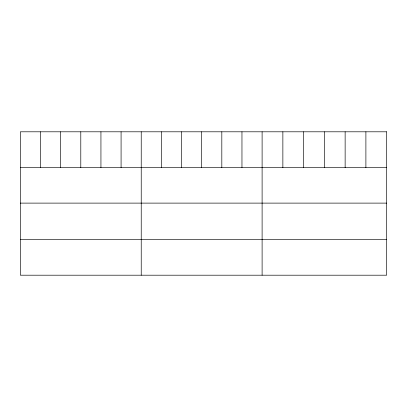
<?xml version="1.0" encoding="UTF-8"?>
<svg xmlns="http://www.w3.org/2000/svg" width="407" height="407" viewBox="0 0 407 407"><rect width="100%" height="100%" fill="white"/><g stroke="black" fill="none" stroke-linecap="round" stroke-linejoin="round"><path stroke-width="0.61" d="M20.35 167.608L386.65 167.608M20.35 203.113L386.65 203.113M20.35 239.692L386.65 239.692M365.893 131.802L365.893 167.608M345.136 131.802L345.136 167.608M324.379 131.802L324.379 167.608M303.622 131.802L303.622 167.608M282.865 131.802L282.865 167.608M262.108 131.802L262.108 275.198M241.962 131.802L241.962 167.608M221.815 131.802L221.815 167.608M201.668 131.802L201.668 167.608M181.522 131.802L181.522 167.608M161.376 131.802L161.376 167.608M141.229 131.802L141.229 275.198M121.083 131.802L121.083 167.608M100.936 131.802L100.936 167.608M80.79 131.802L80.79 167.608M60.643 131.802L60.643 167.608M40.496 131.802L40.496 167.608M386.65 131.802L20.35 131.802L20.35 275.198L386.65 275.198L386.65 131.802"/></g></svg>
